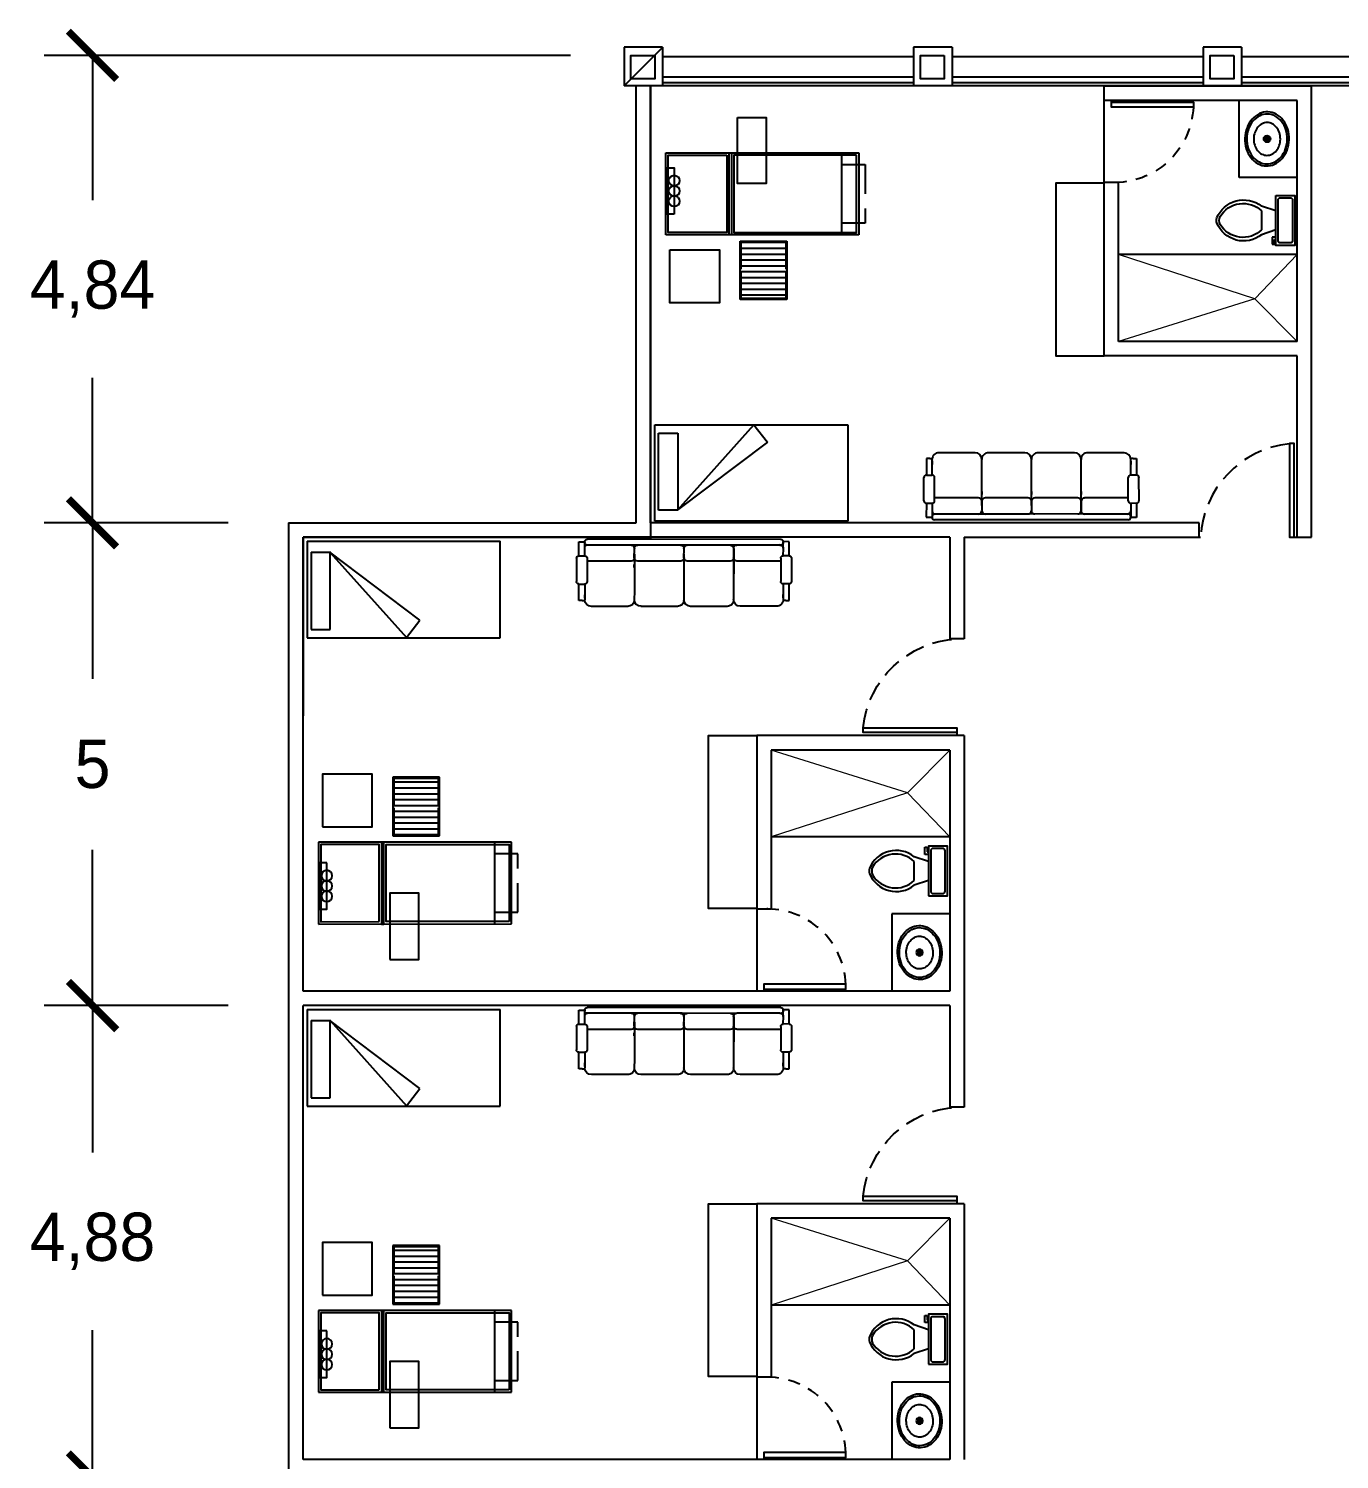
# Model space of a CAD drawing. Header units: millimetres. Extents: x -1615 to -538, y 177 to 397.
# Drawn here: x -1351.71 to -1338.12, y 328.48 to 343.3 of the extents above; entities that cross this region are included whole.
import ezdxf

# ---------------------------------------------------------------- set-up
doc = ezdxf.new("R2010")
doc.units = ezdxf.units.MM
for name, pattern in [('HIDDEN', [0.375, 0.25, -0.125]), ('HIDDEN2', [0.1875, 0.125, -0.0625]), ('OCULTA2', [0.3, 0.2, -0.1])]:
    doc.linetypes.add(name, pattern=pattern)
for name, color, linetype in [('MOB', 7, 'Continuous'), ('MUEB', 251, 'Continuous'), ('MUEBLES', 9, 'Continuous'), ('MUROS', 1, 'Continuous'), ('VENT', 4, 'Continuous'), ('VENTANAS', 4, 'Continuous')]:
    doc.layers.add(name, color=color, linetype=linetype)
doc.layers.add('venpu', color=7, linetype='Continuous', lineweight=15)
doc.styles.get("Standard").update_dxf_attribs({"font": 'stylu.ttf'})
doc.dimstyles.new('ISO-25', dxfattribs={"dimtxt": 0.5, "dimasz": 0.5, "dimexe": 0.5, "dimexo": 0.625, "dimtad": 0, "dimtih": 1, "dimtoh": 1, "dimtxsty": 'Standard', "dimblk": 'ARCHTICK', "dimcen": 2.5, "dimadec": 0, "dimazin": 0, "dimtfac": 1, "dimtmove": 0, "dimatfit": 3, "dimfxl": 0, "dimarcsym": 0})

# ---------------------------------------------------------------- blocks, each defined once
blk = doc.blocks.new('SILLON4')
at = {"layer": 'MOB'}
for p, q in [((0.609, 1.016), (0.262, 0.867)), ((0.719, 0.998), (0.696, 0.988)), ((0.706, 0.964), (0.699, 0.98)), ((0.763, 0.83), (0.706, 0.964)), ((0.706, 0.964), (0.72, 0.932)), ((0.763, 0.83), (0.706, 0.964)), ((0.719, 0.998), (0.751, 1.012)), ((0.751, 1.012), (0.818, 0.854)), ((0.136, 0.814), (-0.211, 0.665)), ((0.414, 0.34), (0.226, 0.778)), ((0.436, 0.289), (0.226, 0.777)), ((0.844, 0.576), (0.75, 0.797)), ((0.818, 0.854), (0.763, 0.83)), ((0.947, 0.62), (0.852, 0.84)), ((-0.337, 0.611), (-0.684, 0.462)), ((0.825, 0.6), (0.415, 0.424)), ((-0.059, 0.137), (-0.247, 0.575)), ((0.898, 0.451), (-0.061, 0.038)), ((0.358, 0.471), (0.37, 0.443)), ((0.891, 0.446), (0.481, 0.271)), ((0.933, 0.586), (0.878, 0.562)), ((0.878, 0.562), (0.909, 0.492)), ((0.909, 0.491), (0.936, 0.428)), ((0.933, 0.586), (0.991, 0.452)), ((0.991, 0.452), (0.936, 0.428)), ((-0.81, 0.408), (-1.156, 0.26)), ((-0.81, 0.408), (-1.156, 0.26)), ((0.922, 0.396), (-0.922, -0.396)), ((-0.684, 0.29), (-0.72, 0.372)), ((-0.531, -0.066), (-0.696, 0.317)), ((0.352, 0.398), (-0.058, 0.222)), ((0.397, 0.38), (0.436, 0.29)), ((-1.219, 0.167), (-1.251, 0.154)), ((-1.251, 0.154), (-1.183, -0.004)), ((-1.219, 0.167), (-1.196, 0.177)), ((-1.185, 0.154), (-1.192, 0.169)), ((-1.157, 0.087), (-1.192, 0.169)), ((-1.128, 0.02), (-1.185, 0.154)), ((-1.185, 0.154), (-1.172, 0.121)), ((-0.121, 0.195), (-0.531, 0.019)), ((-0.115, 0.268), (-0.103, 0.24)), ((-0.076, 0.177), (-0.037, 0.087)), ((-1.183, -0.004), (-1.128, 0.02)), ((-1, -0.214), (-1.094, 0.006)), ((-0.041, 0.047), (-0.945, -0.341)), ((-0.588, 0.065), (-0.576, 0.037)), ((-1.102, -0.258), (-1.197, -0.038)), ((-0.594, -0.008), (-1.013, -0.188)), ((-0.549, -0.026), (-0.51, -0.116)), ((-0.464, -0.135), (-0.534, -0.165)), ((-1.068, -0.272), (-1.013, -0.248)), ((-1.068, -0.272), (-1.011, -0.406)), ((-1.013, -0.248), (-0.955, -0.383)), ((-1.012, -0.251), (-0.979, -0.328)), ((-1.011, -0.406), (-0.956, -0.382)), ((-0.956, -0.382), (-0.959, -0.375))]:
    blk.add_line(p, q, dxfattribs=at)
for centre, radius, start, end in [((0.636, 0.953), 0.0686, 23.2236, 113.2236), ((0.163, 0.751), 0.0686, 23.2236, 113.2236), ((0.163, 0.751), 0.0686, 23.2236, 113.2236), ((0.289, 0.804), 0.0686, 113.2236, 203.2236), ((0.773, 0.807), 0.0257, 113.2236, 203.2236), ((0.829, 0.83), 0.0257, 23.2236, 113.2236), ((-0.31, 0.548), 0.0686, 23.2236, 113.2236), ((-0.31, 0.548), 0.0686, 23.2236, 113.2236), ((-0.184, 0.602), 0.0686, 113.2236, 203.2236), ((0.923, 0.61), 0.0257, 293.2236, 23.2236), ((-0.656, 0.399), 0.0686, 113.2236, 203.2236), ((0.868, 0.586), 0.0257, 203.2236, 293.2236), ((0.877, 0.478), 0.0343, 293.2236, 23.2236), ((0.908, 0.427), 0.0257, 23.2236, 113.2236), ((-0.783, 0.345), 0.0686, 23.2236, 113.2236), ((-0.783, 0.345), 0.0686, 23.2236, 113.2236), ((0.365, 0.366), 0.0343, 23.2236, 113.2236), ((0.429, 0.392), 0.0343, 113.2236, 203.2236), ((0.912, 0.419), 0.0257, 293.2236, 23.2236), ((-1.129, 0.197), 0.0686, 113.2236, 203.2236), ((-0.107, 0.163), 0.0343, 23.2236, 113.2236), ((-0.044, 0.19), 0.0343, 113.2236, 203.2236), ((0.404, 0.276), 0.0343, 293.2236, 23.2236), ((0.467, 0.302), 0.0343, 203.2236, 293.2236), ((-1.118, -0.004), 0.0257, 23.2236, 113.2236), ((-0.517, -0.012), 0.0343, 113.2236, 203.2236), ((-0.069, 0.073), 0.0343, 293.2236, 23.2236), ((-0.006, 0.1), 0.0343, 203.2236, 293.2236), ((-1.173, -0.028), 0.0257, 113.2236, 203.2236), ((-0.58, -0.039), 0.0343, 23.2236, 113.2236), ((-0.541, -0.13), 0.0343, 293.2236, 23.2236), ((-0.478, -0.103), 0.0343, 203.2236, 293.2236), ((-1.078, -0.248), 0.0257, 203.2236, 293.2236), ((-1.023, -0.224), 0.0257, 293.2236, 23.2236), ((-0.955, -0.318), 0.0257, 203.2236, 293.2236), ((-0.935, -0.365), 0.0257, 113.2236, 203.2236), ((-0.932, -0.372), 0.0257, 203.2236, 293.2236)]:
    blk.add_arc(centre, radius, start, end, dxfattribs=at)
blk = doc.blocks.new('A$C63B07002')
at = {"layer": 'MOB', "xscale": -1, "rotation": 51.18713273036943}
blk.add_blockref('SILLON4', (1.259, 0.489), dxfattribs=at)
blk = doc.blocks.new('Sink - Oval top')
for p, q in [((-1, 0), (1, 0)), ((0, 1), (0, -1))]:
    blk.add_line(p, q)
at = {"linetype": 'Continuous'}
for points in [[(-12.23, 0.39, 0.117634), (-11.46, -3.36, 0.104469), (-8.88, -6.8, 0.090016), (-5.08, -9.07, 0.08192), (-0.32, -10.02, 0.08192), (4.49, -9.38, 0.090016), (8.42, -7.36, 0.104469), (11.22, -4.09, 0.117634), (12.23, -0.39, 0.117634), (11.46, 3.36, 0.104469), (8.88, 6.8, 0.090016), (5.08, 9.07, 0.08192), (0.32, 10.02, 0.08192), (-4.49, 9.38, 0.090016), (-8.42, 7.36, 0.104469), (-11.22, 4.09, 0.117634)], [(-11.29, 0.16, 0.118622), (-10.52, -3.25, 0.104678), (-8.07, -6.36, 0.089562), (-4.54, -8.37, 0.081185), (-0.13, -9.15, 0.081185), (4.3, -8.49, 0.089562), (7.89, -6.58, 0.104678), (10.42, -3.55, 0.118622), (11.29, -0.16, 0.118622), (10.52, 3.25, 0.104678), (8.07, 6.36, 0.089562), (4.54, 8.37, 0.081185), (0.13, 9.15, 0.081185), (-4.3, 8.49, 0.089562), (-7.89, 6.58, 0.104678), (-10.42, 3.55, 0.118622)], [(-7.42, 0.08, 0.118283), (-6.91, -2.17, 0.104607), (-5.29, -4.21, 0.089718), (-2.97, -5.53, 0.081436), (-0.07, -6.04, 0.081436), (2.84, -5.59, 0.089718), (5.2, -4.33, 0.104607), (6.86, -2.32, 0.118283), (7.42, -0.08, 0.118283), (6.91, 2.17, 0.104607), (5.29, 4.21, 0.089718), (2.97, 5.53, 0.081436), (0.07, 6.04, 0.081436), (-2.84, 5.59, 0.089718), (-5.2, 4.33, 0.104607), (-6.86, 2.32, 0.118283)]]:
    blk.add_lwpolyline(points, format="xyb", close=True, dxfattribs=at)
for radius in [1.5, 1]:
    blk.add_circle((0, 0), radius)
blk = doc.blocks.new('Toilet - top')
for p, q in [((9.5, -6), (9.5, -2)), ((-10, -8.5), (-8, -8.5)), ((-10, -9.5), (-10, -8.5)), ((-7, -9.5), (-10, -9.5)), ((-8, -8.5), (-8, -8)), ((-7, -8), (-7, -9.5)), ((-4, -8), (-6, -14)), ((4, -8), (6, -14)), ((4, -14), (-4, -14))]:
    blk.add_line(p, q)
blk.add_lwpolyline([(10.5, -8), (10.5, 0), (-10.5, 0), (-10.5, -8)], close=True)
for points in [[(-9.5, -2), (-9.5, -6)], [(8.5, -1), (-8.5, -1)], [(-8.5, -7), (8.5, -7)]]:
    blk.add_lwpolyline(points)
for centre, radius, start, end in [((-8.62, -1.88), 0.884, 81.8699, 188.1301), ((-8.62, -6.12), 0.884, 171.8699, 278.1301), ((8.62, -1.88), 0.884, 351.8699, 98.1301), ((8.62, -6.12), 0.884, 261.8699, 8.1301), ((3.52, -21.58), 12.17, 141.46911, 247.97143), ((4.2, -21.82), 11.33, 136.36773, 238.94682), ((-3.52, -21.58), 12.17, 292.02843, 38.53071), ((-4.2, -21.82), 11.33, 301.05301, 43.63209), ((0, -27.88), 4, 245.73182, 294.26817), ((0, -29), 4, 254.86053, 285.13947)]:
    blk.add_arc(centre, radius, start, end)
blk = doc.blocks.new('A$C3FDD2C79')
at = {"layer": 'VENT'}
blk.add_line((0, 0.02), (0, 0), dxfattribs=at)
blk.add_lwpolyline([(0, 0.02), (0.85, 0.02), (0.85, 0.07), (0, 0.07)], close=True, dxfattribs=at)
at = {"layer": 'VENT', "linetype": 'HIDDEN2'}
blk.add_arc((0.035, 0.036), 0.815, 2.3785, 92.4407, dxfattribs=at)
blk = doc.blocks.new('MESEXP')
for p, q in [((-0.825, -0.35), (-0.825, 0.35)), ((-0.825, 0.35), (0.825, 0.35)), ((-0.679, 0.35), (-0.679, -0.35)), ((0.825, 0.35), (0.825, -0.35)), ((0.825, -0.35), (-0.825, -0.35))]:
    blk.add_line(p, q)
at = {"linetype": 'HIDDEN'}
blk.add_lwpolyline([(-0.679, -0.25), (-0.879, -0.25), (-0.879, 0.25), (-0.679, 0.25)], dxfattribs=at)
for points in [[(-0.805, -0.33), (0.245, -0.33), (0.245, 0.33), (-0.805, 0.33)], [(0.305, -0.33), (0.305, 0.33), (0.805, 0.33), (0.805, -0.33)], [(0.754, 0.174), (0.822, 0.174), (0.822, -0.224), (0.754, -0.224)]]:
    blk.add_lwpolyline(points, close=True)
blk.add_lwpolyline([(0.285, -0.35), (0.265, -0.35), (0.265, 0.35), (0.285, 0.35), (0.285, -0.35)])
for centre in [(0.754, 0.063), (0.754, -0.025), (0.754, -0.113)]:
    blk.add_circle(centre, 0.046)
blk = doc.blocks.new('3520105')
at = {"layer": 'MOB'}
for p, q in [((-0.195, -0.262), (-0.195, 0.238)), ((-0.195, 0.238), (0.205, 0.238)), ((-0.185, -0.002), (-0.185, 0.228)), ((-0.185, 0.228), (0.195, 0.228)), ((0.195, 0.198), (-0.185, 0.198)), ((0.195, 0.148), (-0.185, 0.148)), ((0.195, 0.228), (0.195, -0.002)), ((0.205, 0.238), (0.205, -0.262)), ((0.195, 0.098), (-0.185, 0.098)), ((0.195, 0.048), (-0.185, 0.048)), ((0.195, -0.002), (-0.185, -0.002)), ((-0.185, -0.252), (-0.185, -0.022)), ((0.195, -0.052), (-0.185, -0.052)), ((0.195, -0.102), (-0.185, -0.102)), ((0.195, -0.022), (0.195, -0.252)), ((0.205, -0.002), (0.205, -0.002)), ((0.205, -0.022), (0.205, -0.022)), ((0.195, -0.152), (-0.185, -0.152)), ((0.195, -0.202), (-0.185, -0.202)), ((0.205, -0.262), (-0.195, -0.262)), ((0.195, -0.252), (-0.185, -0.252))]:
    blk.add_line(p, q, dxfattribs=at)
blk = doc.blocks.new('A$C31F15ED4')
at = {"layer": 'VENT'}
blk.add_line((0, 0.03), (0, 0), dxfattribs=at)
blk.add_lwpolyline([(0, 0.03), (0.97, 0.03), (0.97, 0.08), (0, 0.08)], close=True, dxfattribs=at)
at = {"layer": 'VENT', "linetype": 'OCULTA2'}
blk.add_arc((-0.051, -0.025), 1.026, 5.8587, 87.1721, dxfattribs=at)
blk = doc.blocks.new('_ArchTick')
at = {"color": 0, "linetype": 'ByBlock', "const_width": 0.15}
blk.add_lwpolyline([(-0.5, -0.5), (0.5, 0.5)], dxfattribs=at)
blk = doc.blocks.new('*D211')
at = {"color": 0, "lineweight": -2}
for p, q in [((-1346.089, 343.026), (-1351.543, 343.026)), ((-1351.043, 343.026), (-1351.043, 341.525)), ((-1351.043, 338.184), (-1351.043, 339.685)), ((-1349.636, 338.184), (-1351.543, 338.184))]:
    blk.add_line(p, q, dxfattribs=at)
at = {"layer": 'Defpoints', "color": 0}
for p in [(-1345.464, 343.026), (-1351.043, 338.184), (-1349.011, 338.184)]:
    blk.add_point(p, dxfattribs=at)
at = {"color": 0, "lineweight": -2, "xscale": 0.5, "yscale": 0.5, "zscale": 0.5}
for p, rotation in [((-1351.043, 343.026), 90), ((-1351.043, 338.184), 270)]:
    blk.add_blockref('_ArchTick', p, dxfattribs=dict(at, rotation=rotation))
at = {"color": 0, "insert": (-1351.043, 340.605), "char_height": 0.5, "attachment_point": 5}
blk.add_mtext('4,84', dxfattribs=at)
blk = doc.blocks.new('*D220')
at = {"color": 0, "lineweight": -2}
for p, q in [((-1349.636, 338.184), (-1351.543, 338.184)), ((-1351.043, 338.184), (-1351.043, 336.569)), ((-1351.043, 333.184), (-1351.043, 334.798)), ((-1349.636, 333.184), (-1351.543, 333.184))]:
    blk.add_line(p, q, dxfattribs=at)
at = {"layer": 'Defpoints', "color": 0}
for p in [(-1349.011, 338.184), (-1351.043, 333.184), (-1349.011, 333.184)]:
    blk.add_point(p, dxfattribs=at)
at = {"color": 0, "lineweight": -2, "xscale": 0.5, "yscale": 0.5, "zscale": 0.5}
for p, rotation in [((-1351.043, 338.184), 90), ((-1351.043, 333.184), 270)]:
    blk.add_blockref('_ArchTick', p, dxfattribs=dict(at, rotation=rotation))
at = {"color": 0, "insert": (-1351.043, 335.684), "char_height": 0.5, "attachment_point": 5}
blk.add_mtext('5', dxfattribs=at)
blk = doc.blocks.new('*D221')
at = {"color": 0, "lineweight": -2}
for p, q in [((-1349.636, 333.184), (-1351.543, 333.184)), ((-1351.043, 333.184), (-1351.043, 331.663)), ((-1351.043, 328.301), (-1351.043, 329.822)), ((-1349.636, 328.301), (-1351.543, 328.301))]:
    blk.add_line(p, q, dxfattribs=at)
at = {"layer": 'Defpoints', "color": 0}
for p in [(-1349.011, 333.184), (-1351.043, 328.301), (-1349.011, 328.301)]:
    blk.add_point(p, dxfattribs=at)
at = {"color": 0, "lineweight": -2, "xscale": 0.5, "yscale": 0.5, "zscale": 0.5}
for p, rotation in [((-1351.043, 333.184), 90), ((-1351.043, 328.301), 270)]:
    blk.add_blockref('_ArchTick', p, dxfattribs=dict(at, rotation=rotation))
at = {"color": 0, "insert": (-1351.043, 330.743), "char_height": 0.5, "attachment_point": 5}
blk.add_mtext('4,88', dxfattribs=at)
blk = doc.blocks.new('*D222')
at = {"color": 0, "lineweight": -2}
for p, q in [((-1349.636, 328.301), (-1351.543, 328.301)), ((-1351.043, 328.301), (-1351.043, 326.813)), ((-1351.043, 323.484), (-1351.043, 324.972)), ((-1349.636, 323.484), (-1351.543, 323.484))]:
    blk.add_line(p, q, dxfattribs=at)
at = {"layer": 'Defpoints', "color": 0}
for p in [(-1349.011, 328.301), (-1351.043, 323.484), (-1349.011, 323.484)]:
    blk.add_point(p, dxfattribs=at)
at = {"color": 0, "lineweight": -2, "xscale": 0.5, "yscale": 0.5, "zscale": 0.5}
for p, rotation in [((-1351.043, 328.301), 90), ((-1351.043, 323.484), 270)]:
    blk.add_blockref('_ArchTick', p, dxfattribs=dict(at, rotation=rotation))
at = {"color": 0, "insert": (-1351.043, 325.893), "char_height": 0.5, "attachment_point": 5}
blk.add_mtext('4,82', dxfattribs=at)

msp = doc.modelspace()

# ---------------------------------------------------------------- linework, layer by layer
for p, q in [((-1340.561, 341.71), (-1340.561, 342.56)), ((-1344.161, 334.184), (-1344.161, 333.334)), ((-1344.161, 329.334), (-1344.161, 328.484))]:
    msp.add_line(p, q)
at = {"layer": 'MOB'}
for points in [[(-1340.561, 341.702), (-1341.061, 341.702), (-1341.061, 339.912), (-1340.561, 339.912)], [(-1344.161, 334.191), (-1344.661, 334.191), (-1344.661, 335.981), (-1344.161, 335.981)], [(-1344.161, 329.341), (-1344.661, 329.341), (-1344.661, 331.131), (-1344.161, 331.131)]]:
    msp.add_lwpolyline(points, close=True, dxfattribs=at)
at = {"layer": 'MUEB'}
for p, q in [((-1339.161, 341.76), (-1339.161, 342.56)), ((-1338.561, 341.76), (-1339.161, 341.76)), ((-1345.218, 339.2), (-1343.218, 339.2)), ((-1345.218, 338.2), (-1345.218, 339.2)), ((-1345.179, 339.114), (-1344.979, 339.114)), ((-1345.179, 338.314), (-1345.179, 339.114)), ((-1344.98, 338.316), (-1344.189, 339.198)), ((-1344.979, 339.114), (-1344.979, 338.314)), ((-1344.189, 339.198), (-1344.05, 339.018)), ((-1343.218, 339.2), (-1343.218, 338.2)), ((-1344.05, 339.018), (-1344.985, 338.315)), ((-1343.218, 338.2), (-1345.218, 338.2)), ((-1344.979, 338.314), (-1345.179, 338.314)), ((-1348.818, 337.993), (-1348.818, 336.993)), ((-1348.818, 337.993), (-1346.818, 337.993)), ((-1348.779, 337.879), (-1348.779, 337.079)), ((-1348.779, 337.879), (-1348.574, 337.879)), ((-1347.65, 337.176), (-1348.585, 337.879)), ((-1348.579, 337.079), (-1348.579, 337.879)), ((-1346.818, 336.993), (-1346.818, 337.993)), ((-1348.58, 337.878), (-1347.789, 336.996)), ((-1347.789, 336.996), (-1347.65, 337.176)), ((-1348.818, 336.993), (-1346.818, 336.993)), ((-1348.779, 337.079), (-1348.579, 337.079)), ((-1342.761, 334.134), (-1342.761, 333.334)), ((-1342.161, 334.134), (-1342.761, 334.134)), ((-1348.818, 333.143), (-1348.818, 332.143)), ((-1348.818, 333.143), (-1346.818, 333.143)), ((-1346.818, 332.143), (-1346.818, 333.143)), ((-1348.779, 333.029), (-1348.779, 332.229)), ((-1348.779, 333.029), (-1348.574, 333.029)), ((-1347.65, 332.326), (-1348.585, 333.029)), ((-1348.58, 333.028), (-1347.789, 332.146)), ((-1348.579, 332.229), (-1348.579, 333.029)), ((-1347.789, 332.146), (-1347.65, 332.326)), ((-1348.818, 332.143), (-1346.818, 332.143)), ((-1348.779, 332.229), (-1348.579, 332.229)), ((-1342.761, 329.284), (-1342.761, 328.484)), ((-1342.161, 329.284), (-1342.761, 329.284))]:
    msp.add_line(p, q, dxfattribs=at)
at = {"layer": 'MUEBLES'}
for points in [[(-1344.361, 342.381), (-1344.063, 342.381), (-1344.063, 341.697), (-1344.361, 341.697)], [(-1345.061, 341.01), (-1344.547, 341.01), (-1344.547, 340.464), (-1345.061, 340.464)], [(-1348.661, 335.034), (-1348.147, 335.034), (-1348.147, 335.58), (-1348.661, 335.58)], [(-1347.961, 333.662), (-1347.663, 333.662), (-1347.663, 334.347), (-1347.961, 334.347)], [(-1348.661, 330.184), (-1348.147, 330.184), (-1348.147, 330.73), (-1348.661, 330.73)], [(-1347.961, 328.812), (-1347.663, 328.812), (-1347.663, 329.497), (-1347.961, 329.497)]]:
    msp.add_lwpolyline(points, close=True, dxfattribs=at)
at = {"layer": 'MUROS'}
for p, q in [((-1345.136, 343.11), (-1345.536, 343.11)), ((-1345.536, 343.11), (-1345.536, 342.71)), ((-1345.136, 343.108), (-1345.536, 342.71)), ((-1345.136, 343.11), (-1345.136, 342.71)), ((-1342.536, 343.11), (-1342.536, 342.71)), ((-1342.136, 343.11), (-1342.536, 343.11)), ((-1342.136, 343.11), (-1342.136, 342.71)), ((-1339.136, 343.11), (-1339.536, 343.11)), ((-1339.536, 343.11), (-1339.536, 342.71)), ((-1339.136, 343.11), (-1339.136, 342.71)), ((-1345.136, 342.71), (-1345.536, 342.71)), ((-1345.411, 338.184), (-1345.411, 342.71)), ((-1345.411, 338.56), (-1345.411, 342.71)), ((-1345.261, 338.184), (-1345.261, 342.71)), ((-1345.261, 342.71), (-1345.261, 338.01)), ((-1342.136, 342.71), (-1342.536, 342.71)), ((-1339.136, 342.71), (-1339.536, 342.71)), ((-1338.411, 338.034), (-1338.411, 342.71)), ((-1338.561, 340.062), (-1338.561, 342.56)), ((-1338.561, 340.062), (-1338.561, 342.56)), ((-1340.411, 341.71), (-1340.561, 341.71)), ((-1340.561, 339.912), (-1340.561, 341.71)), ((-1340.411, 340.062), (-1340.411, 341.71)), ((-1338.561, 340.962), (-1340.411, 340.962)), ((-1338.561, 340.062), (-1340.411, 340.062)), ((-1338.561, 339.912), (-1340.561, 339.912)), ((-1338.561, 338.034), (-1338.561, 339.912)), ((-1349.011, 338.184), (-1345.411, 338.184)), ((-1349.011, 338.184), (-1349.011, 317.986)), ((-1339.576, 338.184), (-1345.261, 338.184)), ((-1339.576, 338.034), (-1339.576, 338.184)), ((-1348.861, 338.034), (-1345.261, 338.034)), ((-1348.861, 338.034), (-1348.861, 336.184)), ((-1348.861, 333.334), (-1348.861, 338.034)), ((-1342.161, 338.034), (-1348.861, 338.034)), ((-1342.161, 338.034), (-1342.161, 336.975)), ((-1342.011, 338.034), (-1342.011, 336.982)), ((-1342.011, 338.034), (-1339.561, 338.034)), ((-1338.561, 338.034), (-1338.411, 338.034)), ((-1342.011, 336.982), (-1342.161, 336.982)), ((-1342.011, 335.981), (-1344.161, 335.981)), ((-1344.161, 335.981), (-1344.161, 334.184)), ((-1342.011, 335.981), (-1342.011, 333.334)), ((-1344.011, 335.831), (-1344.011, 334.184)), ((-1342.161, 335.831), (-1344.011, 335.831)), ((-1342.161, 335.831), (-1342.161, 333.334)), ((-1342.161, 335.831), (-1342.161, 333.334)), ((-1342.161, 334.931), (-1344.011, 334.931)), ((-1344.011, 334.184), (-1344.161, 334.184)), ((-1342.161, 333.334), (-1348.861, 333.334)), ((-1342.161, 333.334), (-1345.261, 333.334)), ((-1342.011, 333.334), (-1342.011, 333.334)), ((-1342.011, 333.334), (-1342.011, 332.132)), ((-1348.861, 328.484), (-1348.861, 333.184)), ((-1342.161, 333.184), (-1348.861, 333.184)), ((-1342.161, 333.184), (-1342.161, 332.125)), ((-1342.011, 332.132), (-1342.161, 332.132)), ((-1342.011, 331.131), (-1344.161, 331.131)), ((-1344.161, 331.131), (-1344.161, 329.334)), ((-1342.011, 331.131), (-1342.011, 328.484)), ((-1344.011, 330.981), (-1344.011, 329.334)), ((-1342.161, 330.981), (-1344.011, 330.981)), ((-1342.161, 330.981), (-1342.161, 328.484)), ((-1342.161, 330.981), (-1342.161, 328.484)), ((-1342.161, 330.081), (-1344.011, 330.081)), ((-1344.011, 329.334), (-1344.161, 329.334)), ((-1342.161, 328.484), (-1348.861, 328.484)), ((-1342.161, 328.484), (-1345.261, 328.484)), ((-1342.011, 328.484), (-1342.011, 328.484))]:
    msp.add_line(p, q, dxfattribs=at)
for points in [[(-1345.217, 343.026), (-1345.217, 342.781), (-1345.464, 342.781), (-1345.464, 343.026)], [(-1342.217, 343.026), (-1342.217, 342.781), (-1342.464, 342.781), (-1342.464, 343.026)], [(-1339.217, 343.026), (-1339.217, 342.781), (-1339.464, 342.781), (-1339.464, 343.026)]]:
    msp.add_lwpolyline(points, close=True, dxfattribs=at)
msp.add_lwpolyline([(-1338.561, 342.56), (-1340.561, 342.56), (-1340.561, 342.71), (-1338.411, 342.71)], dxfattribs=at)
at = {"layer": 'venpu'}
for p, q in [((-1338.998, 340.504), (-1340.411, 340.962)), ((-1338.998, 340.504), (-1338.561, 340.962)), ((-1338.998, 340.504), (-1340.411, 340.062)), ((-1338.561, 340.062), (-1338.998, 340.504)), ((-1342.598, 335.389), (-1344.011, 335.831)), ((-1342.161, 335.831), (-1342.598, 335.389)), ((-1342.598, 335.389), (-1344.011, 334.931)), ((-1342.598, 335.389), (-1342.161, 334.931)), ((-1342.598, 330.539), (-1344.011, 330.981)), ((-1342.161, 330.981), (-1342.598, 330.539)), ((-1342.598, 330.539), (-1344.011, 330.081)), ((-1342.598, 330.539), (-1342.161, 330.081))]:
    msp.add_line(p, q, dxfattribs=at)
at = {"layer": 'VENTANAS'}
for p, q in [((-1342.536, 343.01), (-1345.136, 343.01)), ((-1339.536, 343.01), (-1342.136, 343.01)), ((-1336.536, 343.01), (-1339.136, 343.01)), ((-1342.536, 342.8), (-1345.136, 342.8)), ((-1339.536, 342.8), (-1342.136, 342.8)), ((-1336.536, 342.8), (-1339.136, 342.8)), ((-1342.536, 342.74), (-1345.136, 342.74)), ((-1342.536, 342.71), (-1345.136, 342.71)), ((-1339.536, 342.74), (-1342.136, 342.74)), ((-1339.536, 342.71), (-1342.136, 342.71)), ((-1336.536, 342.74), (-1339.136, 342.74)), ((-1336.536, 342.71), (-1339.136, 342.71))]:
    msp.add_line(p, q, dxfattribs=at)

# ---------------------------------------------------------------- block references
at = {"xscale": -1, "rotation": 180}
msp.add_blockref('A$C3FDD2C79', (-1340.486, 342.56), dxfattribs=at)
at = {"rotation": 90}
msp.add_blockref('A$C31F15ED4', (-1338.561, 338.034), dxfattribs=at)
at = {"xscale": -1}
for p in [(-1342.088, 335.981), (-1342.088, 331.131)]:
    msp.add_blockref('A$C31F15ED4', p, dxfattribs=at)
for p in [(-1344.086, 333.334), (-1344.086, 328.484)]:
    msp.add_blockref('A$C3FDD2C79', p)
at = {"layer": 'MOB', "linetype": 'Continuous', "yscale": 1.211759999999913, "zscale": 1.21176}
for p, xscale, rotation in [((-1344.102, 341.591), 1.211759999999726, 179.9950976112162), ((-1347.702, 334.453), -1.211759999999726, 0.004902388783802891), ((-1347.702, 329.603), -1.211759999999726, 0.004902388783802891)]:
    msp.add_blockref('MESEXP', p, dxfattribs=dict(at, xscale=xscale, rotation=rotation))
at = {"layer": 'MOB', "yscale": 1.211759999999913, "zscale": 1.21176}
for p, xscale, rotation in [((-1344.084, 340.784), 1.211759999999726, 179.9950976112162), ((-1347.684, 335.26), -1.211759999999726, 0.004902388783802891), ((-1347.684, 330.41), -1.211759999999726, 0.004902388783802891)]:
    msp.add_blockref('3520105', p, dxfattribs=dict(at, xscale=xscale, rotation=rotation))
at = {"layer": 'MUEB', "rotation": 270}
for name, p, xscale, yscale, zscale in [('Sink - Oval top', (-1338.873, 342.16), 0.02288834281034724, 0.02288834281034724, 0.02288834281040316), ('Toilet - top', (-1338.585, 341.316), -0.02459040943085711, 0.02459040943108448, 0.02459040943121208), ('Toilet - top', (-1342.185, 334.578), 0.02459040943131185, 0.02459040943108448, 0.02459040943121208), ('Sink - Oval top', (-1342.473, 333.733), -0.02288834281034724, 0.02288834281034724, 0.02288834281040316), ('Toilet - top', (-1342.185, 329.728), 0.02459040943131185, 0.02459040943108448, 0.02459040943121208), ('Sink - Oval top', (-1342.473, 328.883), -0.02288834281034724, 0.02288834281034724, 0.02288834281040316)]:
    msp.add_blockref(name, p, dxfattribs=dict(at, xscale=xscale, yscale=yscale, zscale=zscale))
at = {"layer": 'VENTANAS', "xscale": -1, "rotation": 27.95735453215661}
msp.add_blockref('A$C63B07002', (-1339.973, 338.374), dxfattribs=at)
at = {"layer": 'VENTANAS'}
for p, rotation in [((-1343.573, 337.855), 152.0426454678434), ((-1337.507, 335.563), 242.0426454678434), ((-1343.573, 333.005), 152.0426454678434), ((-1343.573, 328.155), 152.0426454678434)]:
    msp.add_blockref('A$C63B07002', p, dxfattribs=dict(at, rotation=rotation))

# ---------------------------------------------------------------- dimensions: what is measured, and where the dimension line sits
dim = msp.add_linear_dim(base=(-1351.043, 338.184), p1=(-1345.464, 343.026), p2=(-1349.011, 338.184), angle=90, dimstyle='ISO-25')
dim.commit()
dim.dimension.update_dxf_attribs({"geometry": '*D211', "text_midpoint": (-1351.043, 340.605)})
for base, p1, p2, picture, middle in [((-1351.043, 333.184), (-1349.011, 338.184), (-1349.011, 333.184), '*D220', (-1351.043, 335.684)), ((-1351.043, 328.301), (-1349.011, 333.184), (-1349.011, 328.301), '*D221', (-1351.043, 330.743)), ((-1351.043, 323.484), (-1349.011, 328.301), (-1349.011, 323.484), '*D222', (-1351.043, 325.893))]:
    dim = msp.add_linear_dim(base=base, p1=p1, p2=p2, angle=90, dimstyle='ISO-25', override={"dimtmove": 1})
    dim.commit()
    dim.dimension.update_dxf_attribs({"geometry": picture, "text_midpoint": middle})

doc.saveas('drawing.dxf')
